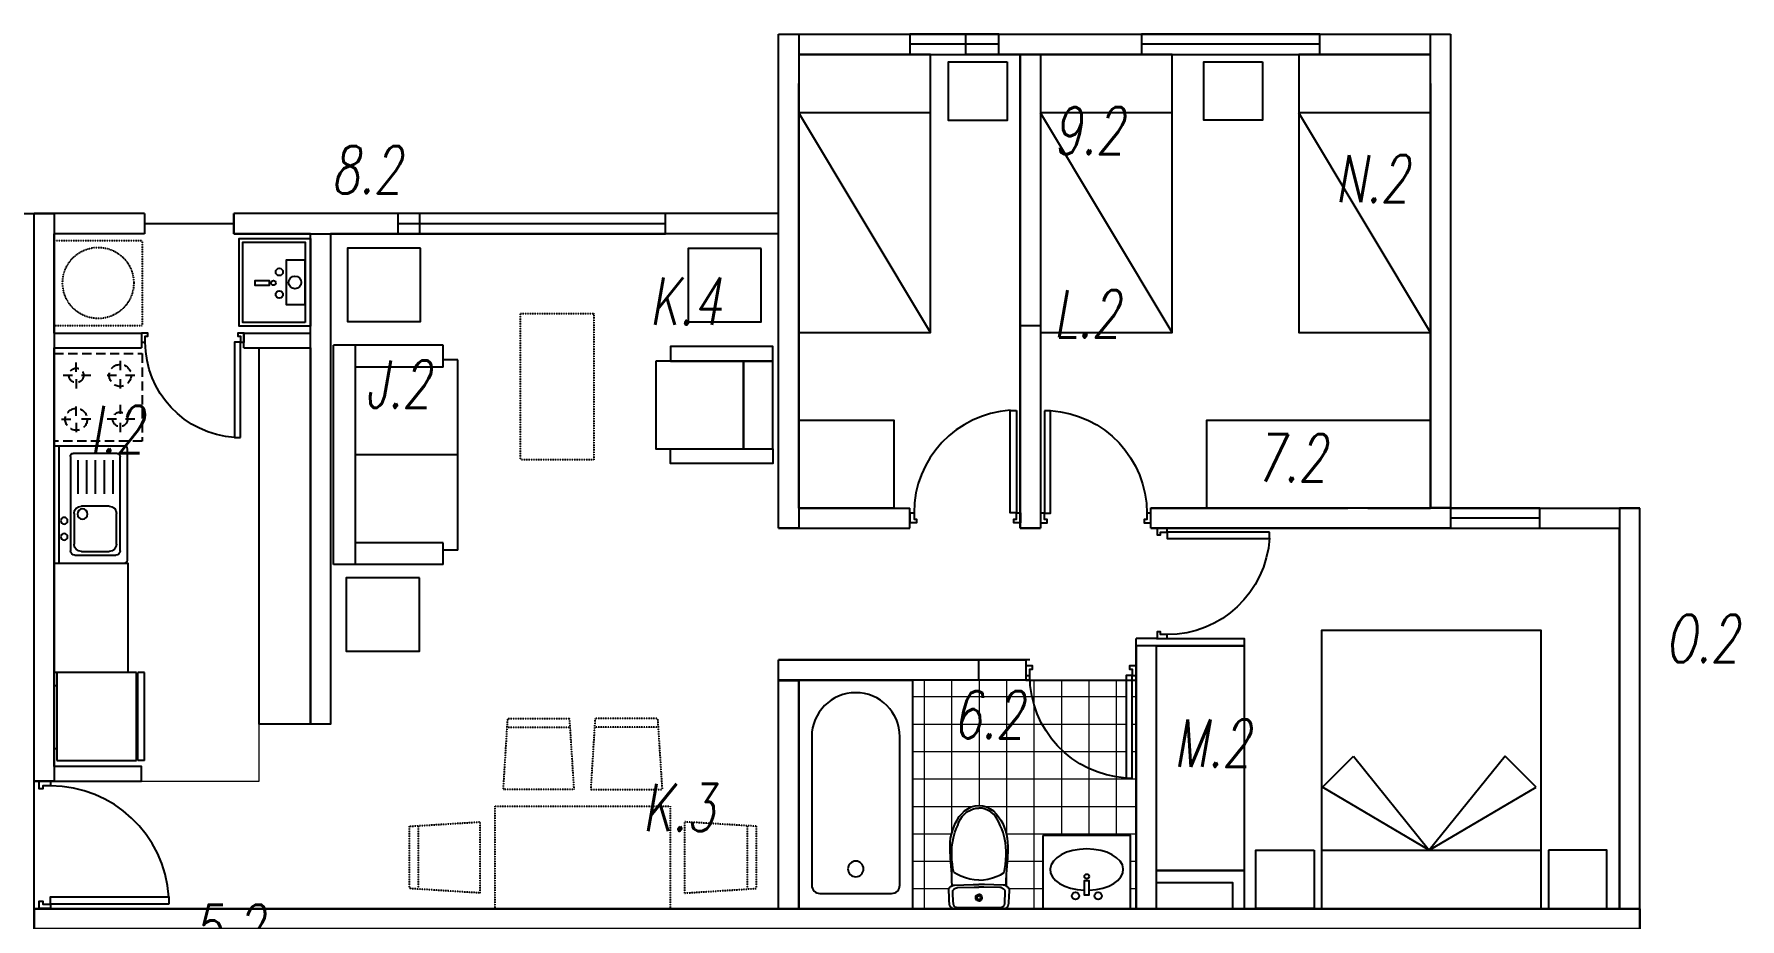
# Model space of a CAD drawing. Header units: inches. Extents: x 85 to 4460, y 49 to 5584.
# Drawn here: x 3290 to 4456, y 653 to 1258 of the extents above; entities that cross this region are included whole.
import ezdxf

# ---------------------------------------------------------------- set-up
doc = ezdxf.new("R2010")
doc.units = ezdxf.units.IN
doc.header["$MEASUREMENT"] = 0
doc.linetypes.add('HIDDEN', pattern=[0.375, 0.25, -0.125])
doc.linetypes.add('HIDDEN2', pattern=[4.7625, 3.175, -1.5875])
for name, color, linetype in [('01 BLOQUES MUEBLES', 252, 'Continuous'), ('01 MUROS', 7, 'Continuous'), ('01 PUERTAS Y VENTANAS', 246, 'Continuous'), ('01 TEXTO SIMB.', 2, 'Continuous'), ('AR-ARTEFACTOS', 7, 'Continuous'), ('AR-MUEBLES SEGMENT', 252, 'HIDDEN2'), ('AR-PROYECCION', 8, 'Continuous'), ('Muros X', 100, 'Continuous'), ('Muros Y', 50, 'Continuous'), ('REV_JM', 201, 'Continuous')]:
    doc.layers.add(name, color=color, linetype=linetype)
doc.layers.add('01 HATCH', color=253, linetype='Continuous', lineweight=5)
doc.layers.add('LD_ELEV 1', color=254, linetype='Continuous', lineweight=9)
doc.layers.add('Nombres muros x', color=7, linetype='Continuous', true_color=0xffffff)
doc.layers.add('Nombres muros y', color=7, linetype='Continuous', true_color=0xffffff)
doc.layers.get('01 TEXTO SIMB.').off()
doc.styles.add('ROMANS', font='romans.shx', dxfattribs={"width": 0.7, "oblique": 10})

# ---------------------------------------------------------------- blocks, each defined once
blk = doc.blocks.new('mcaam')
at = {"layer": '01 BLOQUES MUEBLES', "ltscale": 25}
blk.add_line((65173.3, -1759.8), (65323.3, -1849.8), dxfattribs=at)
blk.add_lwpolyline([(65363.3, -1759.8), (65363.3, -1849.8), (65173.3, -1849.8), (65173.3, -1759.8)], close=True, dxfattribs=at)
blk.add_lwpolyline([(65323.3, -1759.8), (65323.3, -1849.8)], dxfattribs=at)
blk = doc.blocks.new('*U43')
at = {"layer": '01 PUERTAS Y VENTANAS'}
for points in [[(1648.7, 5084.8), (1648.7, 5081.8), (1643.8, 5081.8), (1643.8, 5079.8), (1641.2, 5079.8), (1641.2, 5084.8)], [(1648.7, 5003.8), (1648.7, 5000.8), (1641.2, 5000.8), (1641.2, 5005.8), (1643.8, 5005.8), (1643.8, 5003.8)], [(1726.7, 5003.8), (1648.7, 5003.8), (1648.7, 5008.5), (1726.7, 5008.5)]]:
    blk.add_lwpolyline(points, close=True, dxfattribs=at)
at = {"layer": '01 PUERTAS Y VENTANAS', "color": 8}
blk.add_arc((1648.6, 5003.5), 78.3, 3.6465, 89.9158, dxfattribs=at)
blk = doc.blocks.new('*U17')
at = {"layer": '01 PUERTAS Y VENTANAS'}
for points in [[(1638.2, 5086.3), (1638.2, 5008.3), (1633.5, 5008.3), (1633.5, 5086.3)], [(1557.2, 5008.3), (1560.2, 5008.3), (1560.2, 5003.4), (1562.2, 5003.4), (1562.2, 5000.8), (1557.2, 5000.8)], [(1638.2, 5008.3), (1641.2, 5008.3), (1641.2, 5000.8), (1636.2, 5000.8), (1636.2, 5003.4), (1638.2, 5003.4)]]:
    blk.add_lwpolyline(points, close=True, dxfattribs=at)
at = {"layer": '01 PUERTAS Y VENTANAS', "color": 8}
blk.add_arc((1638.5, 5008.2), 78.3, 93.6465, 179.9158, dxfattribs=at)
blk = doc.blocks.new('sofa-2')
at = {"linetype": 'HIDDEN', "ltscale": 0.01}
for p, q in [((-0.85, 1.4), (-0.75, 1.4)), ((-0.85, 1.4), (-0.85, 0.1)), ((-0.75, 1.5), (-0.75, 1.35)), ((-0.75, 1.5), (0, 1.5)), ((-0.15, 1.5), (-0.15, 0)), ((0, 1.5), (0, 0)), ((-0.75, 1.35), (-0.15, 1.35)), ((-0.85, 0.75), (-0.15, 0.75)), ((-0.75, 0.15), (-0.15, 0.15)), ((-0.75, 0.15), (-0.75, 0)), ((-0.85, 0.1), (-0.75, 0.1)), ((-0.75, 0), (0, 0))]:
    blk.add_line(p, q, dxfattribs=at)
blk = doc.blocks.new('*U15')
at = {"layer": '01 PUERTAS Y VENTANAS'}
for points in [[(1555.7, 4997.8), (1633.7, 4997.8), (1633.7, 4993.1), (1555.7, 4993.1)], [(1633.7, 4997.8), (1633.7, 5000.8), (1641.2, 5000.8), (1641.2, 4995.8), (1638.7, 4995.8), (1638.7, 4997.8)], [(1633.7, 4916.8), (1633.7, 4919.8), (1638.7, 4919.8), (1638.7, 4921.8), (1641.2, 4921.8), (1641.2, 4916.8)]]:
    blk.add_lwpolyline(points, close=True, dxfattribs=at)
at = {"layer": '01 PUERTAS Y VENTANAS', "color": 8}
blk.add_arc((1633.8, 4998.1), 78.3, 183.6465, 269.9158, dxfattribs=at)
blk = doc.blocks.new('wc')
at = {"layer": '01 BLOQUES MUEBLES'}
for p, q in [((2025.7, 3384.7), (2025.8, 3385.1)), ((2025.7, 3384.4), (2025.7, 3384.7)), ((2025.7, 3384.1), (2025.7, 3384.4)), ((2025.7, 3367.4), (2025.7, 3384.1)), ((2025.8, 3385.4), (2025.9, 3385.7)), ((2025.8, 3385.1), (2025.8, 3385.4)), ((2025.9, 3385.7), (2026.2, 3386)), ((2026.2, 3386), (2026.5, 3386.4)), ((2026.3, 3382.4), (2026.4, 3382.7)), ((2026.3, 3382.1), (2026.3, 3382.4)), ((2026.3, 3381.9), (2026.3, 3382.1)), ((2026.3, 3367.4), (2026.3, 3381.9)), ((2026.4, 3383), (2026.5, 3383.3)), ((2026.4, 3382.7), (2026.4, 3383)), ((2026.5, 3386.4), (2026.8, 3386.7)), ((2026.5, 3383.3), (2026.7, 3383.5)), ((2026.7, 3383.5), (2027, 3383.9)), ((2026.8, 3386.7), (2027.2, 3386.9)), ((2027, 3383.9), (2027.3, 3384.1)), ((2027.2, 3386.9), (2027.5, 3387.1)), ((2027.3, 3384.1), (2027.6, 3384.3)), ((2027.5, 3387.1), (2027.8, 3387.2)), ((2027.6, 3384.3), (2027.9, 3384.4)), ((2027.8, 3387.2), (2028.1, 3387.3)), ((2027.9, 3384.4), (2028.1, 3384.5)), ((2028.1, 3387.3), (2028.4, 3387.4)), ((2028.1, 3384.5), (2028.4, 3384.6)), ((2028.4, 3387.4), (2028.7, 3387.5)), ((2028.4, 3384.6), (2028.6, 3384.7)), ((2028.6, 3384.7), (2028.9, 3384.8)), ((2028.7, 3387.5), (2029, 3387.5)), ((2028.9, 3384.8), (2029.2, 3384.8)), ((2029, 3387.5), (2031, 3387.6)), ((2029.2, 3384.8), (2030.9, 3384.9)), ((2030.9, 3384.9), (2032.6, 3385)), ((2031, 3387.6), (2032.9, 3387.7)), ((2032.6, 3385), (2034.3, 3385.1)), ((2032.9, 3387.7), (2034.9, 3387.8)), ((2034.3, 3385.1), (2036, 3385.2)), ((2034.9, 3387.8), (2036.9, 3387.9)), ((2036, 3385.2), (2037.7, 3385.2)), ((2036.9, 3387.9), (2038.8, 3388)), ((2037.7, 3385.2), (2037.9, 3385.2)), ((2037.9, 3385.2), (2038.1, 3385.1)), ((2038.1, 3385.1), (2038.4, 3385)), ((2038.4, 3385), (2038.6, 3384.8)), ((2038.6, 3384.8), (2038.9, 3384.6)), ((2038.8, 3388), (2039.1, 3388)), ((2038.9, 3384.6), (2039.1, 3384.3)), ((2039.1, 3388), (2039.4, 3387.9)), ((2039.1, 3384.3), (2039.4, 3384.1)), ((2039.4, 3387.9), (2039.6, 3387.8)), ((2039.4, 3384.1), (2039.6, 3383.8)), ((2039.6, 3387.8), (2039.9, 3387.6)), ((2039.6, 3383.8), (2039.7, 3383.5)), ((2039.7, 3383.5), (2039.8, 3383.3)), ((2039.8, 3383.3), (2040, 3382.8)), ((2039.9, 3387.6), (2040.2, 3387.3)), ((2040, 3382.8), (2040.1, 3382.4)), ((2040.1, 3382.4), (2040.2, 3382.1)), ((2040.2, 3387.3), (2040.5, 3387)), ((2040.2, 3382.1), (2040.2, 3381.8)), ((2040.2, 3381.8), (2040.5, 3370.7)), ((2040.5, 3387), (2040.8, 3386.7)), ((2040.8, 3386.7), (2041, 3386.3)), ((2041, 3386.3), (2041.2, 3386)), ((2041.2, 3386), (2041.3, 3385.7)), ((2041.3, 3385.7), (2044.8, 3385.9)), ((2041.3, 3385.7), (2041.5, 3385.3)), ((2041.5, 3385.3), (2041.7, 3384.8)), ((2041.7, 3384.8), (2041.8, 3384.4)), ((2041.8, 3384.4), (2041.8, 3384)), ((2041.8, 3384), (2042.2, 3371.2)), ((2044.8, 3385.9), (2049.3, 3386)), ((2047.9, 3379.7), (2049, 3382.1)), ((2049, 3382.1), (2050.5, 3384.5)), ((2049.3, 3386), (2054.7, 3386.3)), ((2050.5, 3384.5), (2053.2, 3385.1)), ((2053.2, 3385.1), (2056.1, 3385.5)), ((2054.7, 3386.3), (2060.3, 3386.9)), ((2056.1, 3385.5), (2059.1, 3385.9)), ((2059.1, 3385.9), (2062.2, 3386)), ((2060.3, 3386.9), (2065.8, 3387.1)), ((2062.2, 3386), (2065.1, 3386)), ((2065.1, 3386), (2068.1, 3385.9)), ((2065.8, 3387.1), (2068.5, 3387.1)), ((2068.1, 3385.9), (2070.8, 3385.5)), ((2068.5, 3387.1), (2071.2, 3387)), ((2070.8, 3385.5), (2074.2, 3384.8)), ((2071.2, 3387), (2073.8, 3386.7)), ((2073.8, 3386.7), (2076.4, 3386.2)), ((2074.2, 3384.8), (2077.7, 3383.8)), ((2076.4, 3386.2), (2079, 3385.5)), ((2077.7, 3383.8), (2080.2, 3382.9)), ((2079, 3385.5), (2081.5, 3384.6)), ((2080.2, 3382.9), (2082.6, 3381.9)), ((2081.5, 3384.6), (2084, 3383.6)), ((2082.6, 3381.9), (2084.8, 3381)), ((2084, 3383.6), (2086.3, 3382.3)), ((2084.8, 3381), (2086.8, 3380)), ((2086.3, 3382.3), (2088.6, 3380.9)), ((2088.6, 3380.9), (2090.6, 3379.1)), ((2031.4, 3368.8), (2031.8, 3369.1)), ((2031.8, 3369.1), (2032.2, 3369.4)), ((2032.2, 3369.4), (2032.7, 3369.6)), ((2032.7, 3369.6), (2033.2, 3369.6)), ((2033.2, 3369.6), (2033.7, 3369.6)), ((2033.7, 3369.6), (2034.1, 3369.4)), ((2034.1, 3369.4), (2034.6, 3369.2)), ((2034.6, 3369.2), (2034.9, 3368.8)), ((2040.5, 3370.7), (2040.5, 3367.4)), ((2042.2, 3371.2), (2042.2, 3367.4)), ((2045.2, 3367.4), (2045.4, 3370.6)), ((2045.4, 3370.6), (2045.8, 3373.6)), ((2045.8, 3373.6), (2046.7, 3376.6)), ((2046.7, 3376.6), (2047.9, 3379.7)), ((2086.8, 3380), (2088.7, 3378.8)), ((2088.7, 3378.8), (2090.3, 3377.3)), ((2090.3, 3377.3), (2091.8, 3375.6)), ((2090.6, 3379.1), (2092.5, 3377.2)), ((2091.8, 3375.6), (2092.9, 3373.7)), ((2092.5, 3377.2), (2094, 3375)), ((2092.9, 3373.7), (2093.8, 3371.7)), ((2093.8, 3371.7), (2094.4, 3369.5)), ((2094, 3375), (2095.2, 3372.6)), ((2094.4, 3369.5), (2094.5, 3367.4)), ((2095.2, 3372.6), (2095.9, 3370)), ((2095.9, 3370), (2096.2, 3367.4)), ((2025.7, 3350.7), (2025.7, 3367.4)), ((2026.3, 3352.9), (2026.3, 3367.4)), ((2031, 3367.9), (2031.2, 3368.4)), ((2031, 3367.4), (2031, 3367.9)), ((2031, 3367.4), (2031, 3366.9)), ((2031, 3366.9), (2031.2, 3366.4)), ((2031.2, 3368.4), (2031.4, 3368.8)), ((2031.2, 3366.4), (2031.4, 3366)), ((2031.4, 3366), (2031.8, 3365.6)), ((2031.8, 3365.6), (2032.2, 3365.4)), ((2031.9, 3367.4), (2032, 3367.8)), ((2031.9, 3367.4), (2032, 3367)), ((2032, 3367.8), (2032.2, 3368.1)), ((2032, 3367), (2032.2, 3366.6)), ((2032.2, 3368.1), (2032.5, 3368.4)), ((2032.2, 3366.6), (2032.5, 3366.4)), ((2032.2, 3365.4), (2032.7, 3365.2)), ((2032.5, 3368.4), (2032.8, 3368.6)), ((2032.5, 3366.4), (2032.8, 3366.2)), ((2032.7, 3365.2), (2033.2, 3365.1)), ((2032.8, 3368.6), (2033.2, 3368.6)), ((2032.8, 3366.2), (2033.2, 3366.1)), ((2033.2, 3368.6), (2033.6, 3368.6)), ((2033.2, 3366.1), (2033.6, 3366.2)), ((2033.2, 3365.1), (2033.7, 3365.2)), ((2033.6, 3368.6), (2033.9, 3368.4)), ((2033.6, 3366.2), (2033.9, 3366.4)), ((2033.7, 3365.2), (2034.1, 3365.4)), ((2033.9, 3368.4), (2034.2, 3368.1)), ((2033.9, 3366.4), (2034.2, 3366.6)), ((2034.1, 3365.4), (2034.6, 3365.6)), ((2034.2, 3368.1), (2034.4, 3367.8)), ((2034.2, 3366.6), (2034.4, 3367)), ((2034.4, 3367.8), (2034.5, 3367.4)), ((2034.4, 3367), (2034.5, 3367.4)), ((2034.6, 3365.6), (2034.9, 3366)), ((2034.9, 3368.8), (2035.2, 3368.4)), ((2034.9, 3366), (2035.2, 3366.4)), ((2035.2, 3368.4), (2035.4, 3367.9)), ((2035.2, 3366.4), (2035.4, 3366.9)), ((2035.4, 3367.9), (2035.4, 3367.4)), ((2035.4, 3366.9), (2035.4, 3367.4)), ((2040.2, 3353), (2040.5, 3364.1)), ((2040.5, 3364.1), (2040.5, 3367.4)), ((2041.8, 3350.7), (2042.2, 3363.6)), ((2042.2, 3363.6), (2042.2, 3367.4)), ((2045.2, 3367.4), (2045.4, 3364.2)), ((2045.4, 3364.2), (2045.8, 3361.2)), ((2045.8, 3361.2), (2046.7, 3358.1)), ((2046.7, 3358.1), (2047.9, 3355)), ((2088.7, 3356), (2090.3, 3357.5)), ((2090.3, 3357.5), (2091.8, 3359.2)), ((2092.5, 3357.5), (2090.6, 3355.6)), ((2091.8, 3359.2), (2092.9, 3361.1)), ((2094, 3359.8), (2092.5, 3357.5)), ((2092.9, 3361.1), (2093.8, 3363.1)), ((2093.8, 3363.1), (2094.4, 3365.2)), ((2095.2, 3362.1), (2094, 3359.8)), ((2094.4, 3365.2), (2094.5, 3367.4)), ((2095.9, 3364.7), (2095.2, 3362.1)), ((2096.2, 3367.4), (2095.9, 3364.7)), ((2025.7, 3350.4), (2025.7, 3350.7)), ((2025.7, 3350), (2025.7, 3350.4)), ((2025.8, 3349.7), (2025.7, 3350)), ((2025.8, 3349.4), (2025.8, 3349.7)), ((2025.9, 3349), (2025.8, 3349.4)), ((2026.1, 3348.7), (2025.9, 3349)), ((2026.5, 3348.3), (2026.1, 3348.7)), ((2026.3, 3352.7), (2026.3, 3352.9)), ((2026.3, 3352.4), (2026.3, 3352.7)), ((2026.4, 3352.1), (2026.3, 3352.4)), ((2026.4, 3351.8), (2026.4, 3352.1)), ((2026.5, 3351.5), (2026.4, 3351.8)), ((2026.7, 3351.3), (2026.5, 3351.5)), ((2026.8, 3348.1), (2026.5, 3348.3)), ((2027, 3350.9), (2026.7, 3351.3)), ((2027.2, 3347.9), (2026.8, 3348.1)), ((2027.2, 3350.7), (2027, 3350.9)), ((2027.6, 3350.5), (2027.2, 3350.7)), ((2027.5, 3347.7), (2027.2, 3347.9)), ((2027.8, 3347.6), (2027.5, 3347.7)), ((2027.8, 3350.4), (2027.6, 3350.5)), ((2028.1, 3350.2), (2027.8, 3350.4)), ((2028.1, 3347.4), (2027.8, 3347.6)), ((2028.4, 3350.1), (2028.1, 3350.2)), ((2028.4, 3347.3), (2028.1, 3347.4)), ((2028.6, 3350.1), (2028.4, 3350.1)), ((2028.7, 3347.3), (2028.4, 3347.3)), ((2028.9, 3350), (2028.6, 3350.1)), ((2029, 3347.2), (2028.7, 3347.3)), ((2029.1, 3350), (2028.9, 3350)), ((2031, 3347.1), (2029, 3347.2)), ((2030.8, 3349.9), (2029.1, 3350)), ((2032.6, 3349.8), (2030.8, 3349.9)), ((2032.9, 3347), (2031, 3347.1)), ((2034.3, 3349.7), (2032.6, 3349.8)), ((2034.9, 3346.9), (2032.9, 3347)), ((2036, 3349.6), (2034.3, 3349.7)), ((2036.9, 3346.8), (2034.9, 3346.9)), ((2037.7, 3349.6), (2036, 3349.6)), ((2038.8, 3346.8), (2036.9, 3346.8)), ((2037.9, 3349.6), (2037.7, 3349.6)), ((2038.1, 3349.7), (2037.9, 3349.6)), ((2038.4, 3349.8), (2038.1, 3349.7)), ((2038.6, 3349.9), (2038.4, 3349.8)), ((2038.9, 3350.2), (2038.6, 3349.9)), ((2039.1, 3346.8), (2038.8, 3346.8)), ((2039.1, 3350.4), (2038.9, 3350.2)), ((2039.4, 3350.7), (2039.1, 3350.4)), ((2039.3, 3346.9), (2039.1, 3346.8)), ((2039.6, 3347), (2039.3, 3346.9)), ((2039.6, 3351), (2039.4, 3350.7)), ((2039.7, 3351.3), (2039.6, 3351)), ((2039.9, 3347.2), (2039.6, 3347)), ((2039.8, 3351.5), (2039.7, 3351.3)), ((2039.8, 3351.5), (2040, 3351.9)), ((2040.2, 3347.5), (2039.9, 3347.2)), ((2040, 3351.9), (2040.1, 3352.3)), ((2040.1, 3352.3), (2040.2, 3352.7)), ((2040.2, 3352.7), (2040.2, 3353)), ((2040.5, 3347.8), (2040.2, 3347.5)), ((2040.8, 3348.1), (2040.5, 3347.8)), ((2041, 3348.4), (2040.8, 3348.1)), ((2041.2, 3348.8), (2041, 3348.4)), ((2041.3, 3349), (2041.2, 3348.8)), ((2041.3, 3349), (2041.5, 3349.5)), ((2044.8, 3348.9), (2041.3, 3349)), ((2041.5, 3349.5), (2041.7, 3350)), ((2041.7, 3350), (2041.8, 3350.4)), ((2041.8, 3350.4), (2041.8, 3350.7)), ((2049.3, 3348.7), (2044.8, 3348.9)), ((2047.9, 3355), (2048.9, 3352.7)), ((2048.9, 3352.7), (2050.5, 3350.2)), ((2054.7, 3348.4), (2049.3, 3348.7)), ((2050.5, 3350.2), (2053.2, 3349.7)), ((2053.2, 3349.7), (2056, 3349.3)), ((2060.3, 3347.9), (2054.7, 3348.4)), ((2056, 3349.3), (2059.1, 3348.9)), ((2059.1, 3348.9), (2062.1, 3348.7)), ((2065.8, 3347.6), (2060.3, 3347.9)), ((2062.1, 3348.7), (2065, 3348.7)), ((2065, 3348.7), (2068, 3348.9)), ((2068.5, 3347.6), (2065.8, 3347.6)), ((2068, 3348.9), (2070.8, 3349.3)), ((2071.2, 3347.8), (2068.5, 3347.6)), ((2070.8, 3349.3), (2074.2, 3350)), ((2073.8, 3348.1), (2071.2, 3347.8)), ((2076.4, 3348.6), (2073.8, 3348.1)), ((2074.2, 3350), (2077.7, 3350.9)), ((2079, 3349.2), (2076.4, 3348.6)), ((2077.7, 3350.9), (2080.2, 3351.8)), ((2081.5, 3350.1), (2079, 3349.2)), ((2080.2, 3351.8), (2082.6, 3352.8)), ((2084, 3351.1), (2081.5, 3350.1)), ((2082.6, 3352.8), (2084.8, 3353.7)), ((2086.3, 3352.4), (2084, 3351.1)), ((2084.8, 3353.7), (2086.8, 3354.8)), ((2088.5, 3353.9), (2086.3, 3352.4)), ((2086.8, 3354.8), (2088.7, 3356)), ((2090.6, 3355.6), (2088.5, 3353.9))]:
    blk.add_line(p, q, dxfattribs=at)
blk = doc.blocks.new('tt')
at = {"layer": '01 BLOQUES MUEBLES', "color": 8}
blk.add_lwpolyline([(80582.1, 2679.8), (80722.1, 2679.8), (80722.1, 2609.8), (80582.1, 2609.8)], close=True, dxfattribs=at)
at = {"layer": '01 BLOQUES MUEBLES'}
blk.add_lwpolyline([(80596.5, 2671.8), (80687.6, 2671.8, -0.999997), (80687.6, 2617.8), (80596.5, 2617.8, -0.414214), (80591.5, 2622.8), (80591.5, 2666.8, -0.414214)], format="xyb", close=True, dxfattribs=at)
blk.add_circle((80606.5, 2644.8), 4.8, dxfattribs=at)
blk = doc.blocks.new('Cama 2 plazas')
at = {"layer": '01 BLOQUES MUEBLES'}
for p, q in [((1628.9, 5039.1), (1671.9, 5112.1)), ((1671.9, 5112.1), (1693.1, 5090.9)), ((1693.1, 5090.9), (1628.9, 5039.1)), ((1628.9, 5039.1), (1671.9, 4966.1)), ((1693.1, 4987.3), (1628.9, 5039.1)), ((1671.9, 4966.1), (1693.1, 4987.3))]:
    blk.add_line(p, q, dxfattribs=at)
for points in [[(1628.9, 5117.7), (1588.9, 5117.7), (1588.9, 5157.7), (1628.9, 5157.7)], [(1588.9, 4962.7), (1778.9, 4962.7), (1778.9, 5112.7), (1588.9, 5112.7)], [(1628.9, 4957.7), (1588.9, 4957.7), (1588.9, 4917.7), (1628.9, 4917.7)]]:
    blk.add_lwpolyline(points, close=True, dxfattribs=at)
blk.add_lwpolyline([(1628.9, 5112.7), (1628.9, 4962.7)], dxfattribs=at)
blk = doc.blocks.new('Sofá 1 cuerpo')
at = {"layer": '01 BLOQUES MUEBLES'}
for points in [[(2459.9, 3659), (2449.9, 3659), (2449.9, 3589), (2459.9, 3589), (2459.9, 3659)], [(2519.9, 3659), (2529.9, 3659), (2529.9, 3589), (2519.9, 3589), (2519.9, 3659)]]:
    blk.add_lwpolyline(points, dxfattribs=at)
for points in [[(2519.9, 3639), (2459.9, 3639), (2459.9, 3659), (2519.9, 3659)], [(2519.9, 3579), (2459.9, 3579), (2459.9, 3639), (2519.9, 3639)]]:
    blk.add_lwpolyline(points, close=True, dxfattribs=at)
blk = doc.blocks.new('lav')
at = {"layer": '01 BLOQUES MUEBLES'}
for p, q in [((53035.9, -1515.9), (53035.9, -1455.9)), ((53035.9, -1455.9), (53040.4, -1455.9)), ((53040.4, -1515.9), (53040.4, -1455.9)), ((53041.4, -1515.9), (53041.4, -1455.9)), ((53041.4, -1455.9), (53095.9, -1455.9)), ((53095.9, -1455.9), (53095.9, -1515.9)), ((53097.6, -1464.8), (53095.9, -1464.8)), ((53097.6, -1507.9), (53097.6, -1464.8)), ((53095.9, -1507.9), (53097.6, -1507.9)), ((53035.9, -1515.9), (53040.4, -1515.9)), ((53095.9, -1515.9), (53041.4, -1515.9))]:
    blk.add_line(p, q, dxfattribs=at)
blk = doc.blocks.new('_Lavaplatos_50x80')
for p, q in [((0.03, -0.8), (0.03, 0)), ((0.11, -0.73), (0.11, -0.085)), ((0.14, -0.055), (0.42, -0.055)), ((0.185, -0.08), (0.375, -0.08)), ((0.45, -0.085), (0.45, -0.385)), ((0.135, -0.34), (0.135, -0.13)), ((0.425, -0.13), (0.425, -0.34)), ((0.375, -0.39), (0.185, -0.39)), ((0.45, -0.385), (0.45, -0.73)), ((0.16, -0.704), (0.16, -0.474)), ((0.22, -0.704), (0.22, -0.474)), ((0.28, -0.704), (0.28, -0.474)), ((0.34, -0.704), (0.34, -0.474)), ((0.4, -0.704), (0.4, -0.474)), ((0.43, -0.75), (0.13, -0.75))]:
    blk.add_line(p, q)
blk.add_lwpolyline([(0.48, -0.8), (0, -0.8), (0, 0), (0.48, 0, -0.414214), (0.5, -0.02), (0.5, -0.78, -0.414214)], format="xyb", close=True)
for centre, radius in [((0.068, -0.18), 0.0232), ((0.068, -0.29), 0.0232), ((0.193, -0.336), 0.035)]:
    blk.add_circle(centre, radius)
for centre, radius, start, end in [((0.14, -0.085), 0.03, 90, 180), ((0.185, -0.13), 0.05, 90, 180), ((0.375, -0.13), 0.05, 0, 90), ((0.42, -0.085), 0.03, 0, 90), ((0.185, -0.34), 0.05, 180, 270), ((0.375, -0.34), 0.05, 270, 0), ((0.13, -0.73), 0.02, 180, 270), ((0.43, -0.73), 0.02, 270, 0)]:
    blk.add_arc(centre, radius, start, end)
blk = doc.blocks.new('_Cocina_1')
at = {"linetype": 'HIDDEN2', "ltscale": 0.02}
for p, q in [((-0.6, -0.3), (-0.6, 0.3)), ((-0.6, 0.3), (0, 0.3)), ((-0.45, 0.175), (-0.45, 0.25)), ((-0.45, 0.175), (-0.45, 0.25)), ((-0.45, 0.175), (-0.45, 0.25)), ((-0.45, 0.175), (-0.45, 0.25)), ((-0.45, 0.175), (-0.45, 0.25)), ((-0.15, 0.175), (-0.15, 0.25)), ((0, 0.3), (0, -0.3)), ((-0.55, 0.15), (-0.475, 0.15)), ((-0.55, 0.15), (-0.475, 0.15)), ((-0.55, 0.15), (-0.475, 0.15)), ((-0.55, 0.15), (-0.475, 0.15)), ((-0.55, 0.15), (-0.475, 0.15)), ((-0.45, 0.05), (-0.45, 0.125)), ((-0.45, 0.05), (-0.45, 0.125)), ((-0.45, 0.05), (-0.45, 0.125)), ((-0.45, 0.05), (-0.45, 0.125)), ((-0.45, 0.05), (-0.45, 0.125)), ((-0.425, 0.15), (-0.35, 0.15)), ((-0.425, 0.15), (-0.35, 0.15)), ((-0.425, 0.15), (-0.35, 0.15)), ((-0.425, 0.15), (-0.35, 0.15)), ((-0.425, 0.15), (-0.35, 0.15)), ((-0.25, 0.15), (-0.175, 0.15)), ((-0.25, 0.15), (-0.175, 0.15)), ((-0.25, 0.15), (-0.175, 0.15)), ((-0.25, 0.15), (-0.175, 0.15)), ((-0.25, 0.15), (-0.175, 0.15)), ((-0.15, 0.125), (-0.15, 0.05)), ((-0.05, 0.15), (-0.125, 0.15)), ((-0.45, -0.125), (-0.45, -0.05)), ((-0.45, -0.125), (-0.45, -0.05)), ((-0.45, -0.125), (-0.45, -0.05)), ((-0.45, -0.125), (-0.45, -0.05)), ((-0.45, -0.125), (-0.45, -0.05)), ((-0.15, -0.125), (-0.15, -0.05)), ((-0.15, -0.125), (-0.15, -0.05)), ((-0.15, -0.125), (-0.15, -0.05)), ((-0.15, -0.125), (-0.15, -0.05)), ((-0.15, -0.125), (-0.15, -0.05)), ((-0.55, -0.15), (-0.475, -0.15)), ((-0.55, -0.15), (-0.475, -0.15)), ((-0.55, -0.15), (-0.475, -0.15)), ((-0.55, -0.15), (-0.475, -0.15)), ((-0.55, -0.15), (-0.475, -0.15)), ((-0.45, -0.25), (-0.45, -0.175)), ((-0.45, -0.25), (-0.45, -0.175)), ((-0.45, -0.25), (-0.45, -0.175)), ((-0.45, -0.25), (-0.45, -0.175)), ((-0.45, -0.25), (-0.45, -0.175)), ((-0.425, -0.15), (-0.35, -0.15)), ((-0.425, -0.15), (-0.35, -0.15)), ((-0.425, -0.15), (-0.35, -0.15)), ((-0.425, -0.15), (-0.35, -0.15)), ((-0.425, -0.15), (-0.35, -0.15)), ((-0.25, -0.15), (-0.175, -0.15)), ((-0.25, -0.15), (-0.175, -0.15)), ((-0.25, -0.15), (-0.175, -0.15)), ((-0.25, -0.15), (-0.175, -0.15)), ((-0.25, -0.15), (-0.175, -0.15)), ((-0.15, -0.175), (-0.15, -0.25)), ((-0.125, -0.15), (-0.05, -0.15)), ((-0.125, -0.15), (-0.05, -0.15)), ((-0.125, -0.15), (-0.05, -0.15)), ((-0.125, -0.15), (-0.05, -0.15)), ((-0.125, -0.15), (-0.05, -0.15)), ((0, -0.3), (-0.6, -0.3)), ((0, -0.3), (-0.6, -0.3)), ((0, -0.3), (-0.6, -0.3)), ((0, -0.3), (-0.6, -0.3)), ((0, -0.3), (-0.6, -0.3))]:
    blk.add_line(p, q, dxfattribs=at)
for centre, radius in [((-0.45, 0.15), 0.05), ((-0.45, 0.15), 0.05), ((-0.45, 0.15), 0.05), ((-0.45, 0.15), 0.05), ((-0.45, 0.15), 0.05), ((-0.15, 0.15), 0.075), ((-0.15, 0.15), 0.075), ((-0.15, 0.15), 0.075), ((-0.15, 0.15), 0.075), ((-0.15, 0.15), 0.075), ((-0.45, -0.15), 0.075), ((-0.45, -0.15), 0.075), ((-0.45, -0.15), 0.075), ((-0.45, -0.15), 0.075), ((-0.45, -0.15), 0.075), ((-0.15, -0.15), 0.05), ((-0.15, -0.15), 0.05), ((-0.15, -0.15), 0.05), ((-0.15, -0.15), 0.05), ((-0.15, -0.15), 0.05)]:
    blk.add_circle(centre, radius, dxfattribs=at)

msp = doc.modelspace()

# ---------------------------------------------------------------- hatches: boundary and pattern name
at = {"layer": '01 HATCH'}
h = msp.add_hatch(dxfattribs=at)
h.set_pattern_fill('NET', color=256, scale=150)
h.set_pattern_definition([(0, (-78057.906, 14399.075), (0, 18.75), []), (90, (-78057.906, 14399.075), (-18.75, 1e-15), [])])
h.paths.add_polyline_path([(3960.7, 816.6), (3967.6, 816.6), (3967.6, 816.6), (3970.4, 816.6, 0.382894), (4036.1, 749.6), (4040.3, 749.6), (4040.3, 816.6), (4043, 816.6), (4043, 660.4), (4039.1, 660.4), (4039.1, 710.4), (3979.1, 710.4), (3979.1, 660.4), (3960.7, 660.4)])
h.paths.add_polyline_path([(3970.4, 816.6), (3970.4, 816.6), (4036.1, 816.6), (4036.1, 749.6, -0.382894)], flags=17)
h.paths.add_polyline_path([(3890.4, 816.6), (3960.7, 816.6), (3960.7, 660.4), (3953.2, 660.4), (3953.9, 660.7), (3954.7, 661.4), (3955.1, 662), (3955.5, 663.1), (3955.6, 663.7), (3955.7, 665.7), (3955.8, 667.6), (3955.9, 669.6), (3956, 671.6), (3956.1, 673.8), (3955.8, 674.5), (3955.3, 675.1), (3954.6, 675.7), (3953.8, 676.1), (3954, 679.5), (3954.1, 684), (3954.4, 689.4), (3955, 695), (3955.2, 700.5), (3955.2, 703.2), (3955.1, 705.9), (3954.8, 708.5), (3954.3, 711.1), (3953.6, 713.7), (3952.7, 716.2), (3951.7, 718.7), (3950.4, 721), (3949, 723.3), (3947.2, 725.4), (3945.3, 727.2), (3943.1, 728.8), (3940.7, 730), (3938.1, 730.7), (3935.5, 730.9), (3932.8, 730.7), (3930.2, 730), (3927.9, 728.8), (3925.7, 727.2), (3923.7, 725.4), (3922, 723.3), (3920.5, 721), (3919.3, 718.7), (3918.2, 716.2), (3917.3, 713.7), (3916.7, 711.2), (3916.2, 708.5), (3915.8, 705.9), (3915.7, 703.2), (3915.7, 700.5), (3916, 695), (3916.5, 689.4), (3916.8, 684), (3917, 679.5), (3917.1, 676.1), (3916.3, 675.7), (3915.5, 674.9), (3914.9, 674.1), (3914.9, 673.6), (3914.9, 671.6), (3915, 669.6), (3915.1, 667.7), (3915.2, 665.7), (3915.3, 663.4), (3915.6, 662.6), (3916.2, 661.5), (3917.3, 660.4), (3890.4, 660.4)])

# ---------------------------------------------------------------- linework, layer by layer
msp.add_lwpolyline([(3935.2, 830.4), (3935.2, 816.6)])
at = {"layer": '01 BLOQUES MUEBLES'}
for points in [[(3954.8, 1239.1), (3954.8, 1199.1), (3914.8, 1199.1), (3914.8, 1239.1)], [(4129.3, 1239.2), (4129.3, 1199.2), (4089.3, 1199.2), (4089.3, 1239.2)], [(3478.6, 1058.4), (3429.9, 1058.4), (3429.9, 1118.4), (3478.6, 1118.4)], [(3475, 1061), (3432.4, 1061), (3432.4, 1115.8), (3475, 1115.8)], [(3440.7, 1088), (3440.7, 1086.5), (3450.7, 1086.5), (3450.7, 1089.5), (3440.7, 1089.5)], [(3443.6, 786.4), (3443.6, 1043.7), (3478.6, 1043.7), (3478.6, 786.4)], [(3877.4, 934.2), (3812.4, 934.2), (3812.4, 994.2), (3877.4, 994.2)], [(4244.1, 934.2), (4091.2, 934.2), (4091.2, 994.2), (4244.1, 994.2)], [(3303.6, 896.5), (3353.8, 896.5), (3353.8, 821.7), (3303.6, 821.7)], [(4056.8, 686.4), (4056.8, 840), (4116.8, 840), (4116.8, 686.4)], [(3979.1, 710.4), (3979.1, 660.4), (4039.1, 660.4), (4039.1, 710.4)], [(4009.2, 669.6), (4007.7, 669.6), (4007.7, 679.6), (4010.7, 679.6), (4010.7, 669.6)]]:
    msp.add_lwpolyline(points, close=True, dxfattribs=at)
at = {"layer": '01 BLOQUES MUEBLES', "ltscale": 25}
for points in [[(3553.9, 1111.7), (3503.9, 1111.7), (3503.9, 1061.7), (3553.9, 1061.7)], [(3786.7, 1111.5), (3736.7, 1111.5), (3736.7, 1061.5), (3786.7, 1061.5)], [(3553.1, 886.4), (3503.1, 886.4), (3503.1, 836.4), (3553.1, 836.4)]]:
    msp.add_lwpolyline(points, close=True, dxfattribs=at)
at = {"layer": '01 BLOQUES MUEBLES'}
msp.add_lwpolyline([(3967.6, 816.6), (4043, 816.6)], dxfattribs=at)
for centre, radius in [((3457.4, 1095.5), 2.5), ((3453.4, 1088), 1.61), ((3457.4, 1080.1), 2.5), ((4009.2, 682.4), 1.61), ((4001.5, 669.1), 2.5), ((4017, 669.1), 2.5)]:
    msp.add_circle(centre, radius, dxfattribs=at)
msp.add_ellipse((4009.2, 687.1), major_axis=(-25, 0), ratio=0.565157, start_param=1.634018, end_param=7.79076, dxfattribs=at)
at = {"layer": '01 HATCH'}
msp.add_lwpolyline([(3363.2, 747.5), (3443.6, 747.5), (3443.6, 786.4)], dxfattribs=at)
at = {"layer": '01 MUROS'}
for p in [(3009.8, 1135.4), (3289.8, 185.5)]:
    msp.add_line(p, (3289.8, 1135.4), dxfattribs=at)
for points in [[(3798.6, 1258), (4257.9, 1258)], [(3798.6, 1135.4), (3798.6, 1258)], [(3949.2, 1251.1), (3888.2, 1251.1)], [(4168.6, 1251.1), (4046.6, 1251.1)], [(4257.9, 1258), (4257.9, 934.2)], [(3812.4, 1244.2), (3963.8, 1244.2)], [(3963.8, 1244.2), (3963.8, 920.4)], [(3977.6, 1244.2), (4244.1, 1244.2)], [(3812.4, 934.2), (3812.4, 1224.2)], [(3977.6, 1224.2), (3977.6, 920.4)], [(4244.1, 1224.2), (4244.1, 934.2), (4244.1, 934.2)], [(3365.3, 1135.4), (3289.8, 1135.4)], [(3289.8, 747.5), (3289.8, 1135.4)], [(3365.3, 1135.4), (3365.3, 1121.6)], [(3798.6, 1135.4), (3426.3, 1135.4)], [(3426.3, 1121.6), (3426.3, 1135.4)], [(3365.3, 1121.6), (3303.6, 1121.6)], [(3303.6, 1053.7), (3303.6, 1121.6)], [(3426.3, 1128.5), (3365.3, 1128.5)], [(3478.6, 1121.6), (3426.3, 1121.6)], [(3492.4, 1121.6), (3492.4, 786.4), (3478.6, 786.4), (3478.6, 1043.7)], [(3478.6, 1053.7), (3478.6, 1121.6)], [(3798.6, 1121.6), (3492.4, 1121.6)], [(3721.4, 1128.4), (3538.4, 1128.4)], [(3798.6, 920.4), (3798.6, 1121.6)], [(3303.6, 1053.7), (3363.2, 1053.7)], [(3363.2, 1053.7), (3363.2, 1043.7)], [(3433.2, 1053.7), (3478.6, 1053.7)], [(3433.2, 1043.7), (3433.2, 1053.7)], [(3977.6, 1058.6), (3963.8, 1058.6)], [(3303.6, 757.5), (3303.6, 1043.7)], [(3303.6, 1043.7), (3363.2, 1043.7)], [(3433.2, 1043.7), (3478.6, 1043.7)], [(3812.4, 934.2), (3888.4, 934.2)], [(3888.4, 920.4), (3888.4, 934.2)], [(4053, 920.5), (4053, 934.3)], [(4053, 934.2), (4187.6, 934.2)], [(4201.4, 934.2), (4244.1, 934.2)], [(4257.9, 934.2), (4387.1, 934.2)], [(4387.1, 646.6), (4387.1, 646.6), (4387.1, 934.2)], [(4318.9, 927.3), (4257.9, 927.3)], [(3798.6, 920.4), (3888.4, 920.4)], [(3963.8, 920.4), (3977.6, 920.4)], [(4053, 920.4), (4373.3, 920.4)], [(4056.8, 660.4), (4373.3, 660.4), (4373.3, 920.4)], [(4043, 660.4), (4043, 845)], [(4056.8, 845), (4043, 845)], [(4056.8, 845), (4116.8, 845), (4116.8, 840), (4056.8, 840)], [(4056.8, 686.6), (4056.8, 840)], [(3970.4, 830.4), (3798.6, 830.4)], [(3798.6, 660.4), (3798.6, 830.4)], [(3967.6, 830.4), (3967.6, 816.6)], [(3970.4, 816.6), (3812.4, 816.6)], [(3812.4, 660.4), (3812.4, 816.6)], [(3289.8, 747.5), (3363.2, 747.5), (3363.2, 757.5), (3303.6, 757.5)], [(4056.8, 686.4), (4116.8, 686.4), (4116.8, 660.4)], [(3798.6, 660.4), (3289.8, 660.4)], [(4387.1, 646.6), (3289.8, 646.6), (3289.8, 660.4)], [(4387.1, 660.4), (3289.8, 660.4), (3289.8, 646.6)], [(3882.6, 660.4), (3812.4, 660.4)], [(3812.4, 660.4), (4043, 660.4)], [(4387.1, 660.4), (4387.1, 660.4), (4387.1, 372.8)]]:
    msp.add_lwpolyline(points, dxfattribs=at)
for points in [[(3949.2, 1258), (3888.2, 1258), (3888.2, 1244.2), (3949.2, 1244.2)], [(4168.6, 1258), (4046.6, 1258), (4046.6, 1244.2), (4168.6, 1244.2)], [(3721.4, 1135.4), (3538.4, 1135.4), (3538.4, 1121.6), (3721.4, 1121.6)], [(4318.9, 934.2), (4257.9, 934.2), (4257.9, 920.4), (4318.9, 920.4)], [(4056.8, 678.4), (4108.8, 678.4), (4108.8, 660.4), (4056.8, 660.4)]]:
    msp.add_lwpolyline(points, close=True, dxfattribs=at)
at = {"layer": 'AR-ARTEFACTOS'}
msp.add_lwpolyline([(3475, 1103.5), (3462.1, 1103.5), (3462.1, 1073.3), (3475, 1073.3)], close=True, dxfattribs=at)
msp.add_circle((3468.1, 1088.4), 4.32, dxfattribs=at)
at = {"layer": 'AR-MUEBLES SEGMENT', "ltscale": 0.02}
for p, q in [((3613.3, 790.4), (3655.8, 790.4)), ((3613.3, 784.4), (3655.8, 784.4)), ((3715.9, 790.4), (3673.4, 790.4)), ((3715.9, 784.4), (3673.4, 784.4)), ((3658.9, 741.9), (3610.3, 741.9)), ((3670.4, 741.9), (3719, 741.9)), ((3604.6, 730.4), (3604.6, 660.4)), ((3604.6, 730.4), (3724.6, 730.4)), ((3724.6, 730.4), (3724.6, 660.4)), ((3546.1, 716.7), (3546.1, 674.2)), ((3552.2, 716.7), (3552.2, 674.2)), ((3594.7, 671.1), (3594.7, 719.7)), ((3734.6, 671.1), (3734.6, 719.7)), ((3777.1, 716.7), (3777.1, 674.2)), ((3783.2, 716.7), (3783.2, 674.2)), ((3724.6, 660.4), (3604.6, 660.4))]:
    msp.add_line(p, q, dxfattribs=at)
msp.add_lwpolyline([(3622.3, 1067.1), (3672.3, 1067.1), (3672.3, 967.1), (3622.3, 967.1)], close=True, dxfattribs=at)
for points in [[(3613.3, 790.4), (3610.3, 741.9)], [(3658.9, 741.9), (3655.8, 790.4)], [(3670.4, 741.9), (3673.4, 790.4)], [(3715.9, 790.4), (3719, 741.9)], [(3546.1, 716.7), (3594.7, 719.7)], [(3783.2, 716.7), (3734.6, 719.7)], [(3594.7, 671.1), (3546.1, 674.2)], [(3734.6, 671.1), (3783.2, 674.2)]]:
    msp.add_lwpolyline(points, dxfattribs=at)
at = {"layer": 'AR-PROYECCION', "color": 8, "linetype": 'HIDDEN', "ltscale": 0.01}
msp.add_lwpolyline([(3363.6, 1117), (3363.6, 1058.6), (3303.6, 1058.6), (3303.6, 1117)], close=True, dxfattribs=at)
msp.add_circle((3333.6, 1088), 24.3, dxfattribs=at)
at = {"layer": 'Muros X', "ltscale": 9}
for p, q in [((3926.6, 1258), (4046.6, 1258)), ((3926.6, 1244.2), (3926.6, 1258)), ((3926.6, 1258), (4046.6, 1258)), ((3926.6, 1244.2), (3926.6, 1258)), ((4046.6, 1258), (4046.6, 1244.2)), ((4046.6, 1258), (4046.6, 1244.2)), ((4046.6, 1244.2), (3926.6, 1244.2)), ((4046.6, 1244.2), (3926.6, 1244.2)), ((3553.4, 1135.4), (3426.3, 1135.4)), ((3426.3, 1135.4), (3426.3, 1121.6)), ((3553.4, 1135.4), (3426.3, 1135.4)), ((3426.3, 1135.4), (3426.3, 1121.6)), ((3553.4, 1121.6), (3553.4, 1135.4)), ((3553.4, 1121.6), (3553.4, 1135.4)), ((3426.3, 1121.6), (3553.4, 1121.6)), ((3426.3, 1121.6), (3553.4, 1121.6)), ((4053, 934.3), (4257.7, 934.3)), ((4053, 920.4), (4053, 934.3)), ((4053, 934.3), (4257.7, 934.3)), ((4053, 920.4), (4053, 934.3)), ((4257.7, 934.3), (4257.7, 920.4)), ((4257.7, 934.3), (4257.7, 920.4)), ((4257.7, 920.4), (4053, 920.4)), ((4257.7, 920.4), (4053, 920.4)), ((3798.6, 830.4), (3967.6, 830.4)), ((3798.6, 816.6), (3798.6, 830.4)), ((3798.6, 830.4), (3967.6, 830.4)), ((3798.6, 816.6), (3798.6, 830.4)), ((3967.6, 830.4), (3967.6, 816.6)), ((3967.6, 830.4), (3967.6, 816.6)), ((3967.6, 816.6), (3798.6, 816.6)), ((3967.6, 816.6), (3798.6, 816.6)), ((3289.8, 660.4), (4387.1, 660.4)), ((3289.8, 646.6), (3289.8, 660.4)), ((3289.8, 660.4), (4387.1, 660.4)), ((3289.8, 646.6), (3289.8, 660.4)), ((4387.1, 660.4), (4387.1, 646.6)), ((4387.1, 660.4), (4387.1, 646.6))]:
    msp.add_line(p, q, dxfattribs=at)
at = {"layer": 'Muros Y', "ltscale": 9}
for p, q in [((3798.6, 1258), (3812.4, 1258)), ((3798.6, 920.4), (3798.6, 1258)), ((3798.6, 1258), (3812.4, 1258)), ((3798.6, 920.4), (3798.6, 1258)), ((3812.4, 1258), (3812.4, 920.4)), ((3812.4, 1258), (3812.4, 920.4)), ((4244.1, 934.3), (4244.1, 1258)), ((4244.1, 1258), (4257.7, 1258)), ((4244.1, 934.3), (4244.1, 1258)), ((4244.1, 1258), (4257.7, 1258)), ((4257.7, 1258), (4257.7, 934.3)), ((4257.7, 1258), (4257.7, 934.3)), ((3963.8, 1244.2), (3977.6, 1244.2)), ((3963.8, 920.4), (3963.8, 1244.2)), ((3963.8, 1244.2), (3977.6, 1244.2)), ((3963.8, 920.4), (3963.8, 1244.2)), ((3977.6, 1244.2), (3977.6, 920.4)), ((3977.6, 1244.2), (3977.6, 920.4)), ((3289.8, 1135.4), (3303.6, 1135.4)), ((3289.8, 747.5), (3289.8, 1135.4)), ((3289.8, 1135.4), (3303.6, 1135.4)), ((3289.8, 747.5), (3289.8, 1135.4)), ((3303.6, 1135.4), (3303.6, 747.5)), ((3303.6, 1135.4), (3303.6, 747.5)), ((3478.6, 1121.6), (3492.4, 1121.6)), ((3478.6, 786.4), (3478.6, 1121.6)), ((3478.6, 1121.6), (3492.4, 1121.6)), ((3478.6, 786.4), (3478.6, 1121.6)), ((3492.4, 1121.6), (3492.4, 786.4)), ((3492.4, 1121.6), (3492.4, 786.4)), ((4257.7, 934.3), (4244.1, 934.3)), ((4257.7, 934.3), (4244.1, 934.3)), ((4387.1, 934.2), (4373.3, 934.2)), ((4373.3, 934.2), (4373.3, 660.4)), ((4387.1, 934.2), (4373.3, 934.2)), ((4373.3, 934.2), (4373.3, 660.4)), ((4387.1, 660.4), (4387.1, 934.2)), ((4387.1, 660.4), (4387.1, 934.2)), ((3812.4, 920.4), (3798.6, 920.4)), ((3812.4, 920.4), (3798.6, 920.4)), ((3977.6, 920.4), (3963.8, 920.4)), ((3977.6, 920.4), (3963.8, 920.4)), ((4056.8, 840), (4043, 840)), ((4043, 840), (4043, 660.4)), ((4056.8, 840), (4043, 840)), ((4043, 840), (4043, 660.4)), ((4056.8, 660.4), (4056.8, 840)), ((4056.8, 660.4), (4056.8, 840)), ((3798.6, 816.6), (3812.4, 816.6)), ((3798.6, 660.4), (3798.6, 816.6)), ((3798.6, 816.4), (3812.4, 816.4)), ((3798.6, 660.2), (3798.6, 816.4)), ((3812.4, 816.6), (3812.4, 660.4)), ((3812.4, 816.4), (3812.4, 660.2)), ((3492.4, 786.4), (3478.6, 786.4)), ((3492.4, 786.4), (3478.6, 786.4)), ((3303.6, 747.5), (3289.8, 747.5)), ((3303.6, 747.5), (3289.8, 747.5)), ((3812.4, 660.4), (3798.6, 660.4)), ((3812.4, 660.2), (3798.6, 660.2)), ((4043, 660.4), (4056.8, 660.4)), ((4043, 660.4), (4056.8, 660.4)), ((4373.3, 660.4), (4387.1, 660.4)), ((4373.3, 660.4), (4387.1, 660.4))]:
    msp.add_line(p, q, dxfattribs=at)

# ---------------------------------------------------------------- block references
at = {"layer": '01 BLOQUES MUEBLES', "xscale": -1.114284281753754, "yscale": 1.114284281753754, "zscale": 1.114284281753754, "rotation": 270}
msp.add_blockref('tt', (904.3, -89131), dxfattribs=at)
at = {"layer": '01 PUERTAS Y VENTANAS'}
for name, p, xscale, yscale, zscale, rotation in [('*U43', (7600.9, 2421.5), -0.8333952729897484, 0.8333952729897484, 0.8333952729897484, 90), ('*U43', (8452.1, -548.8), 0.8975026016796874, 0.8975026016796874, 0.8975026016796874, 90.00000000000001), ('*U43', (-510.6, -549), -0.8975026016796874, 0.8975026016796874, 0.8975026016796874, 270), ('*U17', (-430.9, -552.6), -0.8975026016796874, 0.8975026016796874, 0.8975026016796874, 270), ('*U43', (8531.2, 2299.4), -0.8975026016796874, 0.8975026016796874, 0.8975026016796874, 90), ('*U15', (4993.9, 5842.5), 1.036249976563956, 1.036249976563956, 1.036249976563956, 180)]:
    msp.add_blockref(name, p, dxfattribs=dict(at, xscale=xscale, yscale=yscale, zscale=zscale, rotation=rotation))
at = {"layer": '01 TEXTO SIMB.', "xscale": -1, "rotation": 270}
msp.add_blockref('Sofá 1 cuerpo', (135.7, -1485.3), dxfattribs=at)
at = {"layer": '01 TEXTO SIMB.', "rotation": 90.00000000000001}
msp.add_blockref('Cama 2 plazas', (9282.4, -928.4), dxfattribs=at)
at = {"layer": 'AR-ARTEFACTOS', "xscale": -100.00000182431, "yscale": 100.00000182431, "zscale": 100.00000182431, "rotation": 180}
msp.add_blockref('_Lavaplatos_50x80', (3303.6, 896.5), dxfattribs=at)
at = {"layer": 'AR-MUEBLES SEGMENT', "ltscale": 0.02, "xscale": 100.00000182431, "yscale": 100.00000182431, "zscale": 100.00000182431, "rotation": 180}
msp.add_blockref('sofa-2', (3494.4, 1045.5), dxfattribs=at)
at = {"layer": 'AR-PROYECCION', "color": 8, "linetype": 'HIDDEN', "ltscale": 0.01, "xscale": 100.00000182431, "yscale": 100.00000182431, "zscale": 100.00000182431, "rotation": 180}
msp.add_blockref('_Cocina_1', (3303.6, 1009.8), dxfattribs=at)
at = {"layer": 'LD_ELEV 1', "rotation": 90.00000000000001}
msp.add_blockref('wc', (7302.9, -1365.3), dxfattribs=at)
at = {"layer": 'REV_JM', "xscale": -1}
for p, rotation in [((5662.2, -64119.1), 270), ((5827.4, -64119.1), 270.0000000000001), ((6003.9, -64119.1), 270.0000000000001)]:
    msp.add_blockref('mcaam', p, dxfattribs=dict(at, rotation=rotation))
msp.add_blockref('lav', (56401.2, 2277.6), dxfattribs=at)

# ---------------------------------------------------------------- texts
at = {"layer": 'Nombres muros x', "style": 'ROMANS', "oblique": 10, "width": 0.7}
for s, p in [('9.2', (3986.3, 1175.9)), ('8.2', (3492.7, 1149.2)), ('7.2', (4124.7, 952.3)), ('6.2', (3917.9, 776.8)), ('5.2', (3398.6, 630.8))]:
    msp.add_text(s, height=32.3, dxfattribs=at).set_placement(p)
at = {"layer": 'Nombres muros y', "style": 'ROMANS', "oblique": 10, "width": 0.7}
for s, p in [('N.2', (4179, 1143.1)), ('K.4', (3710.3, 1059.4)), ('L.2', (3986.4, 1050.7)), ('J.2', (3516.2, 1002.6)), ('I.2', (3328, 971.7)), ('O.2', (4404.5, 828.8)), ('M.2', (4068.8, 757.3)), ('K.3', (3705.6, 713.4))]:
    msp.add_text(s, height=32.3, dxfattribs=at).set_placement(p)

doc.saveas('drawing.dxf')
